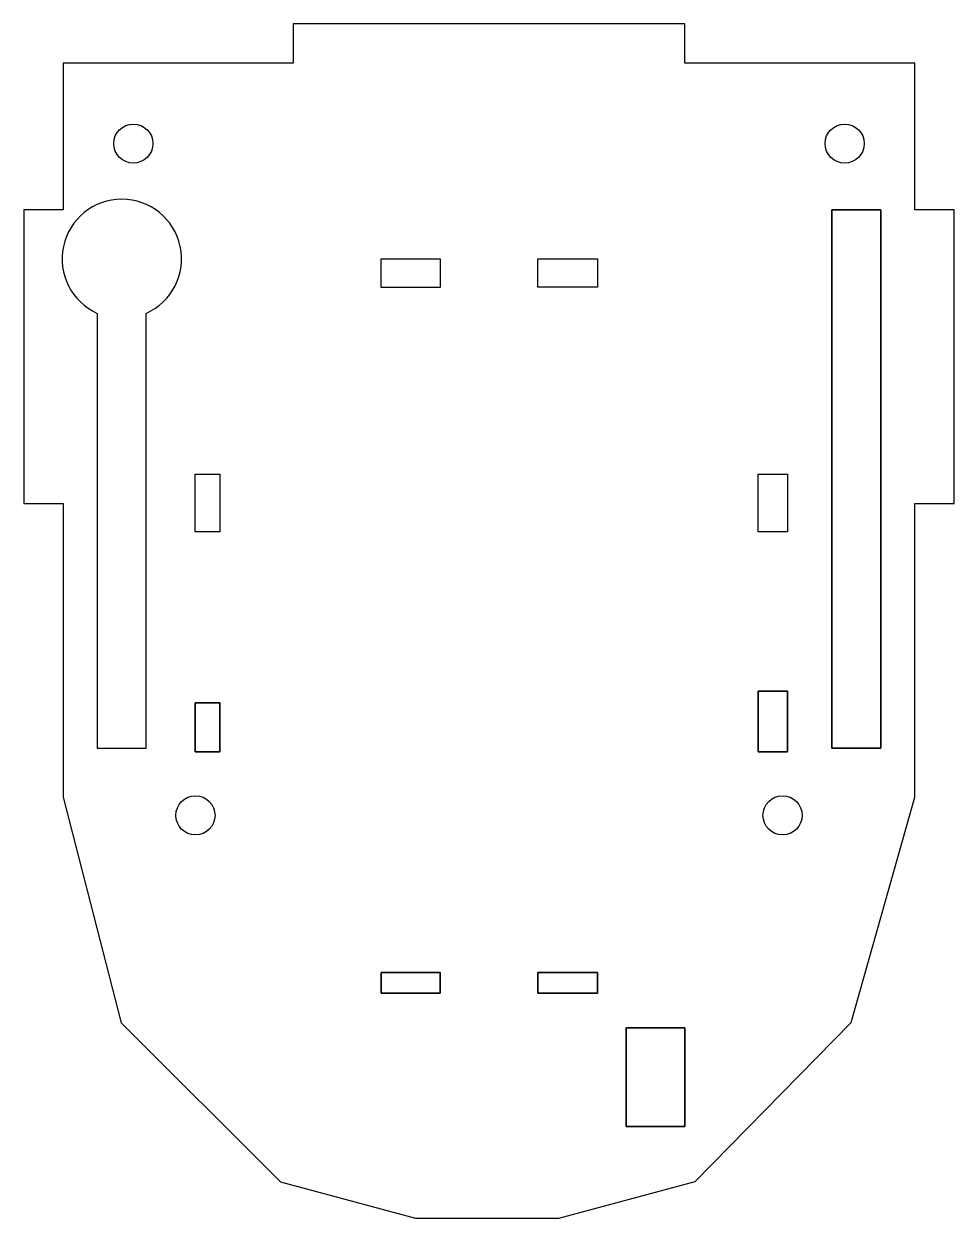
# Model space of a CAD drawing. Header units: millimetres. Extents: x -98 to -3, y -113 to 9.
import ezdxf

# ---------------------------------------------------------------- set-up
doc = ezdxf.new("R2010")
doc.units = ezdxf.units.MM
doc.layers.get('0').update_dxf_attribs({"linetype": 'CONTINUOUS'})

msp = doc.modelspace()

# ---------------------------------------------------------------- linework, layer by layer
for points in [[(-6.5, -70), (-6.5, -40), (-2.5, -40), (-2.5, -10), (-6.5, -10), (-6.5, 5), (-30, 5), (-30, 9), (-70, 9), (-70, 5), (-93.5, 5), (-93.5, -10), (-97.5, -10), (-97.5, -40), (-93.5, -40), (-93.5, -70), (-87.55, -93.04), (-71.29, -109.3), (-57.5, -112.99), (-42.88, -112.99), (-28.95, -109.26), (-13, -93)], [(-6.5, -70), (-6.5, -40), (-2.5, -40), (-2.5, -10), (-6.5, -10), (-6.5, 5), (-30, 5), (-30, 9), (-70, 9), (-70, 5), (-93.5, 5), (-93.5, -10), (-97.5, -10), (-97.5, -40), (-93.5, -40), (-93.5, -70), (-87.55, -93.04), (-71.29, -109.3), (-57.5, -112.99), (-42.88, -112.99), (-28.95, -109.26), (-13, -93)], [(-10, -65), (-15, -65), (-15, -10), (-10, -10)], [(-10, -10), (-15, -10), (-15, -65), (-10, -65)], [(-55, -15), (-55, -17.94), (-61, -17.94), (-61, -15)], [(-61, -17.94), (-61, -15), (-55, -15), (-55, -17.94)], [(-45, -17.89), (-45, -15), (-38.91, -15), (-38.91, -17.89)], [(-38.91, -15), (-38.91, -17.89), (-45, -17.89), (-45, -15)], [(-77.5, -37), (-77.5, -42.89), (-80, -42.89), (-80, -37)], [(-77.5, -37), (-77.5, -42.89), (-80, -42.89), (-80, -37)], [(-22.5, -37), (-19.5, -37), (-19.5, -42.89), (-22.5, -42.89)], [(-22.5, -42.89), (-22.5, -37), (-19.5, -37), (-19.5, -42.89)], [(-22.5, -59.18), (-19.5, -59.18), (-19.5, -65.35), (-22.5, -65.35)], [(-19.5, -65.35), (-19.5, -59.18), (-22.5, -59.18), (-22.5, -65.35)], [(-77.5, -60.35), (-77.5, -65.35), (-80, -65.35), (-80, -60.35)], [(-80, -60.35), (-80, -65.35), (-77.5, -65.35), (-77.5, -60.35)], [(-61, -87.89), (-55, -87.89), (-55, -90), (-61, -90)], [(-61, -90), (-55, -90), (-55, -87.89), (-61, -87.89)], [(-45, -90), (-45, -87.89), (-38.91, -87.89), (-38.91, -90)], [(-38.91, -90), (-38.91, -87.89), (-45, -87.89), (-45, -90)], [(-30, -103.63), (-36, -103.63), (-36, -93.55), (-30, -93.55)], [(-30, -93.55), (-36, -93.55), (-36, -103.63), (-30, -103.63)]]:
    msp.add_lwpolyline(points, close=True)
msp.add_lwpolyline([(-85, -20.57, 4.665668), (-90, -20.57), (-90, -65), (-85, -65)], format="xyb", close=True)
msp.add_lwpolyline([(-85, -20.57, 4.665668), (-90, -20.57), (-90, -65), (-85, -65)], format="xyb", close=True)
for centre in [(-86.32, -3.23), (-86.32, -3.23), (-13.68, -3.23), (-13.68, -3.23), (-79.98, -71.85), (-79.98, -71.85), (-20.02, -71.85), (-20.02, -71.85)]:
    msp.add_circle(centre, 2)

doc.saveas('drawing.dxf')
